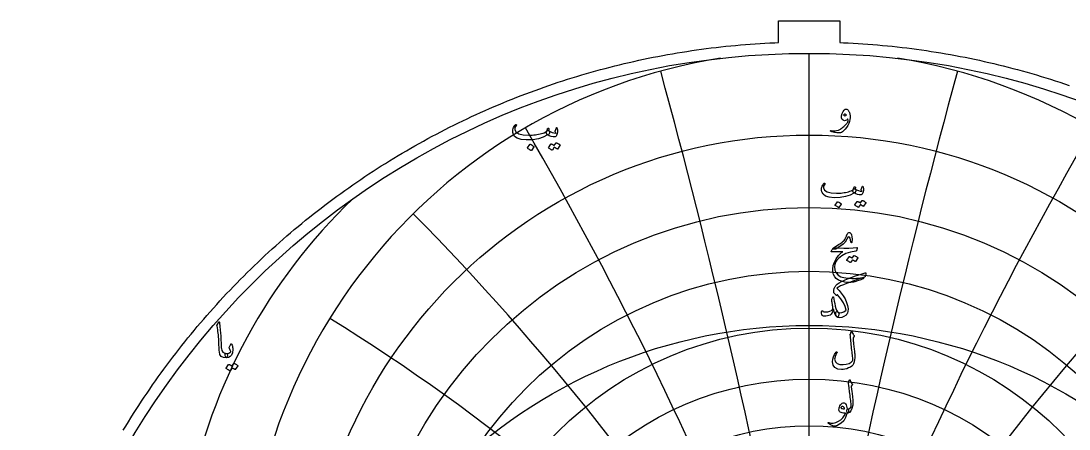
# Model space of a CAD drawing. Header units: millimetres. Extents: x -69 to 69, y -69 to 71.
# Drawn here: x -68 to 22.4, y 35.5 to 70.7 of the extents above; entities that cross this region are included whole.
import ezdxf

# ---------------------------------------------------------------- set-up
doc = ezdxf.new("R2010")
doc.units = ezdxf.units.MM
for name, color, linetype in [('CUT_OUTER', 1, 'Continuous'), ('ENGRAVE', 7, 'Continuous'), ('ENGRAVE_FINE', 8, 'Continuous'), ('TEXT', 5, 'Continuous')]:
    doc.layers.add(name, color=color, linetype=linetype)

msp = doc.modelspace()

# ---------------------------------------------------------------- linework, layer by layer
at = {"layer": 'CUT_OUTER'}
msp.add_lwpolyline([(-59.1254, 35.4384), (-58.9068, 35.8005), (-58.686, 36.1613), (-58.4631, 36.5207), (-58.2379, 36.8787), (-58.0105, 37.2354), (-57.7809, 37.5906), (-57.5492, 37.9444), (-57.3153, 38.2968), (-57.0792, 38.6478), (-56.841, 38.9973), (-56.6006, 39.3453), (-56.3582, 39.6919), (-56.1136, 40.037), (-55.8668, 40.3805), (-55.618, 40.7225), (-55.3671, 41.063), (-55.1141, 41.402), (-54.859, 41.7394), (-54.6019, 42.0752), (-54.3427, 42.4095), (-54.0814, 42.7421), (-53.8182, 43.0731), (-53.5529, 43.4025), (-53.2855, 43.7303), (-53.0162, 44.0564), (-52.7449, 44.3809), (-52.4716, 44.7037), (-52.1963, 45.0248), (-51.919, 45.3443), (-51.6398, 45.662), (-51.3587, 45.978), (-51.0756, 46.2922), (-50.7906, 46.6048), (-50.5037, 46.9155), (-50.2149, 47.2245), (-49.9242, 47.5318), (-49.6316, 47.8372), (-49.3371, 48.1408), (-49.0408, 48.4426), (-48.7426, 48.7426), (-48.4426, 49.0408), (-48.1408, 49.3371), (-47.8372, 49.6316), (-47.5318, 49.9242), (-47.2245, 50.2149), (-46.9155, 50.5037), (-46.6048, 50.7906), (-46.2922, 51.0756), (-45.978, 51.3587), (-45.662, 51.6398), (-45.3443, 51.919), (-45.0248, 52.1963), (-44.7037, 52.4716), (-44.3809, 52.7449), (-44.0564, 53.0162), (-43.7303, 53.2855), (-43.4025, 53.5529), (-43.0731, 53.8182), (-42.7421, 54.0814), (-42.4095, 54.3427), (-42.0752, 54.6019), (-41.7394, 54.859), (-41.402, 55.1141), (-41.063, 55.3671), (-40.7225, 55.618), (-40.3805, 55.8668), (-40.037, 56.1136), (-39.6919, 56.3582), (-39.3453, 56.6006), (-38.9973, 56.841), (-38.6478, 57.0792), (-38.2968, 57.3153), (-37.9444, 57.5492), (-37.5906, 57.7809), (-37.2354, 58.0105), (-36.8787, 58.2379), (-36.5207, 58.4631), (-36.1613, 58.686), (-35.8005, 58.9068), (-35.4384, 59.1254), (-35.0749, 59.3417), (-34.7102, 59.5558), (-34.3441, 59.7677), (-33.9767, 59.9773), (-33.6081, 60.1846), (-33.2381, 60.3897), (-32.867, 60.5925), (-32.4946, 60.793), (-32.1209, 60.9913), (-31.7461, 61.1872), (-31.37, 61.3809), (-30.9928, 61.5722), (-30.6144, 61.7612), (-30.2349, 61.9479), (-29.8542, 62.1322), (-29.4724, 62.3142), (-29.0895, 62.4939), (-28.7055, 62.6712), (-28.3204, 62.8462), (-27.9343, 63.0188), (-27.5471, 63.189), (-27.1589, 63.3568), (-26.7696, 63.5223), (-26.3793, 63.6853), (-25.9881, 63.846), (-25.5958, 64.0042), (-25.2026, 64.1601), (-24.8085, 64.3135), (-24.4134, 64.4645), (-24.0174, 64.6131), (-23.6205, 64.7593), (-23.2227, 64.903), (-22.824, 65.0443), (-22.4245, 65.1831), (-22.0241, 65.3194), (-21.6229, 65.4534), (-21.2208, 65.5848), (-20.818, 65.7138), (-20.4144, 65.8403), (-20.01, 65.9643), (-19.6049, 66.0858), (-19.1991, 66.2049), (-18.7925, 66.3214), (-18.3852, 66.4355), (-17.9772, 66.5471), (-17.5685, 66.6561), (-17.1592, 66.7626), (-16.7492, 66.8667), (-16.3386, 66.9682), (-15.9274, 67.0672), (-15.5156, 67.1636), (-15.1032, 67.2576), (-14.6902, 67.349), (-14.2767, 67.4379), (-13.8626, 67.5242), (-13.4481, 67.608), (-13.033, 67.6892), (-12.6174, 67.7679), (-12.2013, 67.8441), (-11.7848, 67.9177), (-11.3679, 67.9887), (-10.9505, 68.0572), (-10.5327, 68.1231), (-10.1145, 68.1864), (-9.6959, 68.2472), (-9.277, 68.3054), (-8.8577, 68.361), (-8.4381, 68.4141), (-8.0181, 68.4646), (-7.5979, 68.5125), (-7.1774, 68.5578), (-6.7566, 68.6006), (-6.3355, 68.6407), (-5.9142, 68.6783), (-5.4927, 68.7133), (-5.071, 68.7457), (-4.6491, 68.7755), (-4.227, 68.8028), (-3.8047, 68.8274), (-3.3824, 68.8495), (-2.9598, 68.8689), (-2.6425, 68.8816), (-2.6425, 70.7445), (2.6425, 70.7445), (2.6425, 68.8816), (2.9598, 68.8689), (3.3824, 68.8495), (3.8047, 68.8274), (4.227, 68.8028), (4.6491, 68.7755), (5.071, 68.7457), (5.4927, 68.7133), (5.9142, 68.6783), (6.3355, 68.6407), (6.7566, 68.6006), (7.1774, 68.5578), (7.5979, 68.5125), (8.0181, 68.4646), (8.4381, 68.4141), (8.8577, 68.361), (9.277, 68.3054), (9.6959, 68.2472), (10.1145, 68.1864), (10.5327, 68.1231), (10.9505, 68.0572), (11.3679, 67.9887), (11.7848, 67.9177), (12.2013, 67.8441), (12.6174, 67.7679), (13.033, 67.6892), (13.4481, 67.608), (13.8626, 67.5242), (14.2767, 67.4379), (14.6902, 67.349), (15.1032, 67.2576), (15.5156, 67.1636), (15.9274, 67.0672), (16.3386, 66.9682), (16.7492, 66.8667), (17.1592, 66.7626), (17.5685, 66.6561), (17.9772, 66.5471), (18.3852, 66.4355), (18.7925, 66.3214), (19.1991, 66.2049), (19.6049, 66.0858), (20.01, 65.9643), (20.4144, 65.8403), (20.818, 65.7138), (21.2208, 65.5848), (21.6229, 65.4534), (22.0241, 65.3194), (22.4245, 65.1831)], dxfattribs=at)
at = {"layer": 'ENGRAVE'}
msp.add_lwpolyline([(0, -67.95), (0, 67.95)], dxfattribs=at)
for centre, radius in [((0, 0), 67.95), ((0, 17.5382), 43.3652), ((0, 15.9243), 38.7263), ((0, 14.6095), 34.5449), ((0, 0), 44.4794), ((0, 13.5298), 30.7301), ((0, 12.6384), 27.2123), ((0, 11.9004), 23.9365)]:
    msp.add_circle(centre, radius, dxfattribs=at)
for centre, radius, start, end in [((0, 19.5405), 48.5823, 99.027729, 80.972271), ((-5.3607, 20.0064), 49.0653, 133.816489, 273.080723), ((5.3607, 20.0064), 49.0653, 266.919277, 46.183511)]:
    msp.add_arc(centre, radius, start, end, dxfattribs=at)
at = {"layer": 'ENGRAVE_FINE'}
for centre, radius, start, end in [((-627.1658, -101.2468), 636.8408, 6.5388045, 15.2636915), ((-627.1658, -101.2468), 636.8408, 6.5388045, 15.2636915), ((627.1658, -101.2468), 636.8408, 164.7363085, 173.4611955), ((627.1658, -101.2468), 636.8408, 164.7363085, 173.4611955), ((-303.8332, -101.2468), 323.3326, 13.134973, 30.225083), ((-303.8332, -101.2468), 323.3326, 13.134973, 30.225083), ((303.8332, -101.2468), 323.3326, 149.774917, 166.865027), ((303.8332, -101.2468), 323.3326, 149.774917, 166.865027), ((-191.541, -101.2468), 221.1725, 19.847118, 44.624588), ((-191.541, -101.2468), 221.1725, 19.847118, 44.624588), ((191.541, -101.2468), 221.1725, 135.375412, 160.152882), ((191.541, -101.2468), 221.1725, 135.375412, 160.152882), ((-131.7916, -101.2468), 172.0417, 26.736334, 58.274321), ((-131.7916, -101.2468), 172.0417, 26.736334, 58.274321), ((131.7916, -101.2468), 172.0417, 121.725679, 153.263666), ((131.7916, -101.2468), 172.0417, 121.725679, 153.263666)]:
    msp.add_arc(centre, radius, start, end, dxfattribs=at)
at = {"layer": 'TEXT'}
for points in [[(2.8652, 62.7626), (2.9386, 62.9329), (3.0179, 63.0539), (3.1033, 63.1258), (3.1947, 63.1484), (3.252, 63.1383), (3.3073, 63.1082), (3.3605, 63.0579), (3.4117, 62.9876), (3.4364, 62.9469), (3.458, 62.9052), (3.4765, 62.8625), (3.4921, 62.8188), (3.5054, 62.7739), (3.5172, 62.7274), (3.5275, 62.6794), (3.5363, 62.63), (3.5446, 62.5197), (3.5373, 62.3899), (3.5145, 62.2404), (3.476, 62.0714), (3.4193, 61.8963), (3.3414, 61.7288), (3.2425, 61.5688), (3.1224, 61.4164), (2.9966, 61.2835), (2.8843, 61.1863), (2.7856, 61.1248), (2.7005, 61.0989), (2.6136, 61.0944), (2.5136, 61.0969), (2.4006, 61.1064), (2.2745, 61.123), (2.2106, 61.1334), (2.1514, 61.1446), (2.0971, 61.1565), (2.0475, 61.1692), (2.0024, 61.1822), (1.9616, 61.1948), (1.925, 61.2073), (1.8927, 61.2195), (1.8736, 61.23), (1.8606, 61.2416), (1.8536, 61.2541), (1.8526, 61.2677), (1.8588, 61.2812), (1.8696, 61.2898), (1.885, 61.2933), (1.9048, 61.2918), (2.0598, 61.2767), (2.2112, 61.2757), (2.3591, 61.2888), (2.5036, 61.3159), (2.5481, 61.3297), (2.5975, 61.3511), (2.6516, 61.3799), (2.7105, 61.4164), (2.7742, 61.4603), (2.8426, 61.5118), (2.9158, 61.5708), (2.9938, 61.6374), (3.0702, 61.7062), (3.1385, 61.772), (3.1988, 61.8348), (3.251, 61.8946), (3.295, 61.9516), (3.3304, 62.0061), (3.3572, 62.0581), (3.3756, 62.1076), (3.365, 62.1824), (3.3535, 62.2382), (3.3409, 62.2748), (3.3274, 62.2924), (3.2457, 62.1962), (3.1536, 62.1447), (3.0508, 62.1379), (2.9376, 62.1759), (2.8441, 62.2577), (2.8009, 62.3828), (2.808, 62.5511), (2.8652, 62.7626)], [(3.2309, 62.6139), (3.1716, 62.6857), (3.1104, 62.7123), (3.0471, 62.6938), (2.9818, 62.63), (3.035, 62.5868), (3.0943, 62.5697), (3.1596, 62.5787), (3.2309, 62.6139)], [(-22.4516, 61.293), (-22.4475, 61.2908), (-22.4436, 61.2887), (-22.44, 61.2866), (-22.4366, 61.2844), (-22.4333, 61.282), (-22.4296, 61.279), (-22.4258, 61.2756), (-22.4216, 61.2715), (-22.387, 61.2308), (-22.3734, 61.173), (-22.3806, 61.0979), (-22.4087, 61.0058), (-22.4347, 60.9498), (-22.4613, 60.9147), (-22.4883, 60.9005), (-22.5159, 60.9072), (-22.5298, 60.9139), (-22.5416, 60.9168), (-22.5513, 60.916), (-22.5588, 60.9115), (-22.9103, 60.7191), (-23.3303, 60.5836), (-23.819, 60.5048), (-24.3762, 60.4828), (-24.8268, 60.5214), (-25.1671, 60.6243), (-25.3969, 60.7915), (-25.5164, 61.0229), (-25.5349, 61.1322), (-25.5389, 61.2415), (-25.5285, 61.3508), (-25.5036, 61.4602), (-25.4695, 61.5569), (-25.4275, 61.6455), (-25.3774, 61.7262), (-25.3192, 61.7988), (-25.3083, 61.8079), (-25.2967, 61.8138), (-25.2847, 61.8165), (-25.2721, 61.8159), (-25.2603, 61.8108), (-25.2507, 61.8041), (-25.2432, 61.7958), (-25.2378, 61.7859), (-25.2354, 61.7763), (-25.2367, 61.7645), (-25.2418, 61.7506), (-25.2507, 61.7345), (-25.3128, 61.6434), (-25.3535, 61.5545), (-25.3728, 61.4677), (-25.3707, 61.383), (-25.2689, 61.1708), (-25.0321, 61.0186), (-24.6602, 60.9265), (-24.1533, 60.8943), (-24.0142, 60.8965), (-23.8753, 60.9029), (-23.7366, 60.9136), (-23.5982, 60.9286), (-23.4609, 60.9479), (-23.3255, 60.9715), (-23.192, 60.9994), (-23.0603, 61.0315), (-22.9325, 61.0679), (-22.8277, 61.1044), (-22.746, 61.1408), (-22.6874, 61.1772), (-22.6647, 61.1965), (-22.644, 61.2201), (-22.6251, 61.248), (-22.6081, 61.2801), (-22.5921, 61.316), (-22.5765, 61.3551), (-22.5611, 61.3975), (-22.5459, 61.443), (-22.54, 61.4569), (-22.5309, 61.4687), (-22.5186, 61.4784), (-22.503, 61.4859), (-22.4864, 61.4899), (-22.4709, 61.4891), (-22.4564, 61.4835), (-22.443, 61.473), (-22.4323, 61.4585), (-22.4259, 61.4409), (-22.4238, 61.42), (-22.4259, 61.3959)], [(-22.5802, 60.9501), (-22.6268, 60.9943), (-22.6509, 61.0497), (-22.6525, 61.1164), (-22.6316, 61.1944), (-22.5864, 61.2643), (-22.5448, 61.3069), (-22.5071, 61.3222), (-22.473, 61.3101), (-22.3123, 61.2038), (-22.1516, 61.129), (-21.9908, 61.0859), (-21.8301, 61.0744), (-21.8245, 61.0754), (-21.8204, 61.0787), (-21.818, 61.084), (-21.8172, 61.0915), (-21.8212, 61.1057), (-21.8333, 61.1269), (-21.8534, 61.155), (-21.8815, 61.1901), (-21.8869, 61.2008), (-21.8901, 61.2115), (-21.8912, 61.2223), (-21.8901, 61.233), (-21.7872, 61.5287), (-21.7824, 61.54), (-21.7765, 61.548), (-21.7695, 61.5528), (-21.7615, 61.5545), (-21.7535, 61.5531), (-21.7465, 61.5491), (-21.7406, 61.5424), (-21.7358, 61.533), (-21.7036, 61.4368), (-21.6843, 61.3412), (-21.6779, 61.2461), (-21.6843, 61.1515), (-21.7052, 61.0339), (-21.7336, 60.9383), (-21.7695, 60.8646), (-21.8129, 60.8129), (-21.8459, 60.7845), (-21.8762, 60.7636), (-21.9038, 60.7502), (-21.9287, 60.7443), (-22.0723, 60.7411), (-22.2287, 60.7743), (-22.398, 60.844), (-22.5802, 60.9501)], [(-24.0762, 60.1013), (-24.0708, 60.1067), (-24.0633, 60.1099), (-24.0537, 60.111), (-24.0419, 60.1099), (-23.9586, 60.0762), (-23.8801, 60.0349), (-23.8064, 59.9861), (-23.7375, 59.9299), (-23.7309, 59.9213), (-23.7279, 59.9127), (-23.7287, 59.9042), (-23.7333, 59.8956), (-23.9347, 59.5698), (-23.9422, 59.5621), (-23.9519, 59.5602), (-23.9637, 59.5642), (-23.9776, 59.5741), (-23.9896, 59.5827), (-24.0087, 59.5955), (-24.0347, 59.6127), (-24.0676, 59.6341), (-24.1081, 59.6598), (-24.1565, 59.6898), (-24.2131, 59.7241), (-24.2776, 59.7627), (-24.2862, 59.7691), (-24.2905, 59.7756), (-24.2905, 59.782), (-24.2862, 59.7884)], [(-21.8172, 60.2214), (-21.8119, 60.2267), (-21.8044, 60.2299), (-21.7947, 60.231), (-21.7829, 60.2299), (-21.7407, 60.2141), (-21.6999, 60.1967), (-21.6604, 60.1777), (-21.6222, 60.1571), (-21.5851, 60.1346), (-21.5488, 60.1099), (-21.5133, 60.0831), (-21.4786, 60.0542), (-21.4719, 60.0454), (-21.4689, 60.036), (-21.4697, 60.0261), (-21.4743, 60.0156), (-21.6801, 59.6898), (-21.6857, 59.6856), (-21.694, 59.6856), (-21.705, 59.6898), (-21.7186, 59.6984), (-21.728, 59.7063), (-21.7433, 59.7172), (-21.7644, 59.731), (-21.7915, 59.7477), (-21.8247, 59.7677), (-21.8644, 59.7911), (-21.9104, 59.818), (-21.963, 59.8484), (-22.1258, 59.5955), (-22.1333, 59.5878), (-22.143, 59.5859), (-22.1548, 59.5899), (-22.1687, 59.5998), (-22.1808, 59.6084), (-22.1998, 59.6213), (-22.2258, 59.6384), (-22.2587, 59.6598), (-22.2992, 59.6856), (-22.3477, 59.7156), (-22.4042, 59.7499), (-22.4688, 59.7884), (-22.4755, 59.7949), (-22.4784, 59.8013), (-22.4776, 59.8077), (-22.473, 59.8142), (-22.263, 60.1271), (-22.2577, 60.1324), (-22.2501, 60.1356), (-22.2405, 60.1367), (-22.2287, 60.1356), (-22.1928, 60.124), (-22.158, 60.1105), (-22.1242, 60.0951), (-22.0916, 60.0778), (-22.0599, 60.0589), (-22.0294, 60.0387), (-21.9999, 60.0171), (-21.9715, 59.9942)], [(3.9723, 56.2607), (3.9762, 56.2587), (3.9799, 56.2567), (3.9833, 56.2546), (3.9864, 56.2526), (3.9895, 56.2504), (3.9929, 56.2476), (3.9966, 56.2444), (4.0005, 56.2406), (4.0329, 56.2024), (4.0457, 56.1482), (4.0389, 56.0778), (4.0125, 55.9914), (3.9882, 55.9389), (3.9633, 55.906), (3.9379, 55.8927), (3.9121, 55.899), (3.899, 55.9053), (3.8879, 55.908), (3.8789, 55.9073), (3.8719, 55.903), (3.5424, 55.7227), (3.1485, 55.5956), (2.6904, 55.5218), (2.168, 55.5012), (1.7456, 55.5373), (1.4266, 55.6338), (1.2111, 55.7905), (1.0991, 56.0075), (1.0817, 56.11), (1.078, 56.2125), (1.0878, 56.3149), (1.1111, 56.4174), (1.143, 56.5081), (1.1825, 56.5912), (1.2294, 56.6668), (1.2839, 56.7349), (1.2942, 56.7434), (1.305, 56.7489), (1.3163, 56.7514), (1.3281, 56.7509), (1.3392, 56.7462), (1.3482, 56.7399), (1.3553, 56.7321), (1.3603, 56.7228), (1.3625, 56.7138), (1.3613, 56.7027), (1.3565, 56.6897), (1.3482, 56.6746), (1.29, 56.5892), (1.2518, 56.5058), (1.2337, 56.4244), (1.2357, 56.3451), (1.3311, 56.1461), (1.5532, 56.0035), (1.9018, 55.9171), (2.377, 55.887), (2.5074, 55.889), (2.6377, 55.895), (2.7676, 55.905), (2.8974, 55.9191), (3.0261, 55.9372), (3.1531, 55.9593), (3.2783, 55.9854), (3.4017, 56.0155), (3.5215, 56.0497), (3.6197, 56.0839), (3.6963, 56.118), (3.7513, 56.1522), (3.7725, 56.1703), (3.792, 56.1924), (3.8097, 56.2185), (3.8257, 56.2486), (3.8406, 56.2823), (3.8553, 56.3189), (3.8697, 56.3586), (3.8839, 56.4013), (3.8895, 56.4144), (3.898, 56.4254), (3.9095, 56.4345), (3.9241, 56.4415), (3.9397, 56.4453), (3.9543, 56.4445), (3.9678, 56.4393), (3.9804, 56.4295), (3.9904, 56.4159), (3.9964, 56.3993), (3.9985, 56.3797), (3.9964, 56.3571)], [(3.8518, 55.9392), (3.8081, 55.9806), (3.7855, 56.0326), (3.784, 56.0952), (3.8036, 56.1683), (3.846, 56.2338), (3.8849, 56.2737), (3.9203, 56.2881), (3.9522, 56.2768), (4.1029, 56.177), (4.2536, 56.107), (4.4043, 56.0665), (4.555, 56.0557), (4.5603, 56.0567), (4.5641, 56.0597), (4.5663, 56.0648), (4.5671, 56.0718), (4.5633, 56.0851), (4.552, 56.105), (4.5332, 56.1313), (4.5068, 56.1642), (4.5018, 56.1743), (4.4988, 56.1843), (4.4978, 56.1944), (4.4988, 56.2044), (4.5952, 56.4817), (4.5997, 56.4922), (4.6053, 56.4998), (4.6118, 56.5043), (4.6193, 56.5058), (4.6269, 56.5046), (4.6334, 56.5008), (4.6389, 56.4945), (4.6434, 56.4857), (4.6736, 56.3955), (4.6917, 56.3059), (4.6977, 56.2167), (4.6917, 56.1281), (4.6721, 56.0178), (4.6454, 55.9281), (4.6118, 55.8591), (4.5711, 55.8106), (4.5402, 55.784), (4.5118, 55.7644), (4.486, 55.7518), (4.4626, 55.7463), (4.328, 55.7433), (4.1813, 55.7744), (4.0226, 55.8397), (3.8518, 55.9392)], [(2.4493, 55.1435), (2.4543, 55.1485), (2.4614, 55.1516), (2.4704, 55.1526), (2.4815, 55.1516), (2.5596, 55.1199), (2.6332, 55.0812), (2.7022, 55.0355), (2.7668, 54.9828), (2.773, 54.9747), (2.7758, 54.9667), (2.7751, 54.9587), (2.7708, 54.9506), (2.5819, 54.6452), (2.5749, 54.6379), (2.5658, 54.6362), (2.5548, 54.6399), (2.5417, 54.6492), (2.5304, 54.6573), (2.5126, 54.6693), (2.4882, 54.6854), (2.4573, 54.7055), (2.4194, 54.7296), (2.374, 54.7577), (2.321, 54.7899), (2.2604, 54.8261), (2.2524, 54.8321), (2.2484, 54.8381), (2.2484, 54.8441), (2.2524, 54.8502)], [(4.5671, 55.256), (4.5721, 55.2611), (4.5791, 55.2641), (4.5882, 55.2651), (4.5992, 55.2641), (4.6388, 55.2493), (4.6771, 55.2329), (4.7141, 55.2151), (4.7499, 55.1958), (4.7847, 55.1747), (4.8187, 55.1516), (4.852, 55.1264), (4.8845, 55.0993), (4.8908, 55.091), (4.8936, 55.0822), (4.8928, 55.0729), (4.8886, 55.0631), (4.6957, 54.7577), (4.6904, 54.7537), (4.6826, 54.7537), (4.6723, 54.7577), (4.6595, 54.7658), (4.6507, 54.7732), (4.6364, 54.7834), (4.6166, 54.7963), (4.5912, 54.812), (4.56, 54.8307), (4.5229, 54.8527), (4.4797, 54.8779), (4.4304, 54.9064), (4.2777, 54.6693), (4.2707, 54.662), (4.2617, 54.6603), (4.2506, 54.6641), (4.2376, 54.6734), (4.2263, 54.6814), (4.2084, 54.6934), (4.1841, 54.7095), (4.1532, 54.7296), (4.1152, 54.7537), (4.0698, 54.7819), (4.0168, 54.814), (3.9563, 54.8502), (3.95, 54.8562), (3.9472, 54.8622), (3.948, 54.8682), (3.9522, 54.8743), (4.1492, 55.1676), (4.1542, 55.1727), (4.1612, 55.1757), (4.1702, 55.1767), (4.1813, 55.1757), (4.215, 55.1647), (4.2476, 55.1521), (4.2793, 55.1376), (4.3099, 55.1214), (4.3395, 55.1037), (4.3682, 55.0847), (4.3958, 55.0645), (4.4224, 55.0431)], [(2.0434, 51.102), (2.0673, 51.13), (2.0947, 51.1578), (2.1256, 51.1853), (2.16, 51.2125), (2.1979, 51.2398), (2.2393, 51.2673), (2.2843, 51.295), (2.3328, 51.323), (2.5478, 51.4501), (2.7226, 51.5621), (2.8572, 51.6591), (2.9516, 51.741), (3.0247, 51.8216), (3.0872, 51.9067), (3.1392, 51.9964), (3.1807, 52.0906), (3.1986, 52.1377), (3.2163, 52.1825), (3.2338, 52.2251), (3.251, 52.2654), (3.2677, 52.3029), (3.2837, 52.3372), (3.2989, 52.3682), (3.3133, 52.396), (3.3452, 52.4435), (3.3806, 52.4774), (3.4195, 52.4977), (3.462, 52.5045), (3.5034, 52.4977), (3.5434, 52.4774), (3.5818, 52.4435), (3.6187, 52.396), (3.6647, 52.2875), (3.6941, 52.1308), (3.7069, 51.9258), (3.7031, 51.6727), (3.7006, 51.6498), (3.693, 51.6335), (3.6805, 51.6237), (3.6629, 51.6204), (3.6448, 51.6239), (3.6308, 51.6345), (3.6207, 51.6521), (3.6147, 51.6767), (3.5838, 51.8701), (3.5393, 52.0082), (3.4813, 52.0911), (3.4097, 52.1187), (3.3914, 52.1154), (3.3726, 52.1057), (3.3532, 52.0893), (3.3334, 52.0665), (3.3246, 52.0528), (3.3143, 52.0358), (3.3025, 52.0156), (3.2892, 51.9921), (3.2744, 51.9654), (3.258, 51.9354), (3.2402, 51.9021), (3.2209, 51.8655), (3.1058, 51.6772), (2.9496, 51.5019), (2.7522, 51.3396), (2.5136, 51.1904), (2.5111, 51.1889), (2.5036, 51.1844), (2.491, 51.1769), (2.4734, 51.1663), (2.4508, 51.1528), (2.4232, 51.1362), (2.3905, 51.1166), (2.3529, 51.094), (2.2732, 51.0583), (2.1951, 51.0478), (2.1185, 51.0623), (2.0434, 51.102)], [(2.4774, 51.1703), (2.9931, 51.1523), (3.4389, 51.1502), (3.8149, 51.1643), (4.121, 51.1944), (4.1304, 51.1956), (4.1386, 51.195), (4.1455, 51.1926), (4.1512, 51.1884), (4.1553, 51.1828), (4.1577, 51.1759), (4.1583, 51.1677), (4.1572, 51.1583), (4.1493, 51.1216), (4.1416, 51.088), (4.1342, 51.0573), (4.127, 51.0297), (4.1201, 51.0051), (4.1135, 50.9835), (4.1071, 50.9649), (4.1009, 50.9493), (4.0879, 50.9245), (4.0728, 50.9061), (4.0557, 50.8943), (4.0366, 50.889), (3.5725, 50.8049), (3.1686, 50.673), (2.825, 50.4935), (2.5417, 50.2662), (2.3986, 50.1027), (2.2946, 49.9296), (2.2298, 49.747), (2.2042, 49.5549), (2.2288, 49.2532), (2.3267, 49.0074), (2.498, 48.8172), (2.7427, 48.6829), (2.8695, 48.6422), (3.0089, 48.6085), (3.1608, 48.5819), (3.3253, 48.5623), (3.5022, 48.5495), (3.691, 48.5432), (3.892, 48.5435), (4.1049, 48.5502), (4.1807, 48.5545), (4.2551, 48.5593), (4.3284, 48.5646), (4.4003, 48.5703), (4.4705, 48.5766), (4.5384, 48.5834), (4.6041, 48.5907), (4.6675, 48.5985), (4.6869, 48.5995), (4.7007, 48.5944), (4.709, 48.5834), (4.7117, 48.5663), (4.7102, 48.5465), (4.7057, 48.5312), (4.6982, 48.5204), (4.6876, 48.5141), (4.5741, 48.4661), (4.4666, 48.4227), (4.3651, 48.3837), (4.2697, 48.3493), (4.1805, 48.3192), (4.0979, 48.2931), (4.0218, 48.271), (3.9522, 48.2529), (3.8868, 48.2396), (3.8231, 48.2278), (3.7612, 48.2175), (3.7011, 48.2087), (3.6424, 48.2019), (3.585, 48.1976), (3.5289, 48.1959), (3.474, 48.1966), (3.0993, 48.2257), (2.7869, 48.289), (2.5367, 48.3865), (2.3488, 48.5181), (2.211, 48.6826), (2.1148, 48.8747), (2.0603, 49.0945), (2.0475, 49.3419), (2.0869, 49.6488), (2.1811, 49.9467), (2.33, 50.2355), (2.5337, 50.5153), (2.6133, 50.6), (2.7035, 50.6811), (2.8042, 50.7587), (2.9155, 50.8328), (1.943, 50.8408), (1.9196, 50.8509), (1.9098, 50.8689), (1.9136, 50.8951), (1.9309, 50.9292), (1.9636, 50.979), (1.9932, 51.0237), (2.0198, 51.0633), (2.0434, 51.098), (2.064, 51.1274), (2.0816, 51.1512), (2.0962, 51.1696), (2.1077, 51.1824), (2.1338, 51.1847), (2.2042, 51.1834), (2.3187, 51.1786), (2.4774, 51.1703)], [(3.8719, 50.4992), (3.8769, 50.5043), (3.8839, 50.5073), (3.893, 50.5083), (3.904, 50.5073), (3.9436, 50.4925), (3.9819, 50.4761), (4.0189, 50.4583), (4.0547, 50.439), (4.0895, 50.4179), (4.1235, 50.3948), (4.1568, 50.3696), (4.1893, 50.3425), (4.1956, 50.3342), (4.1984, 50.3254), (4.1976, 50.3161), (4.1934, 50.3063), (4.0005, 50.0009), (3.9952, 49.9969), (3.9874, 49.9969), (3.9771, 50.0009), (3.9643, 50.009), (3.9555, 50.0164), (3.9412, 50.0266), (3.9213, 50.0395), (3.896, 50.0552), (3.8648, 50.0739), (3.8277, 50.0959), (3.7845, 50.1211), (3.7352, 50.1496), (3.5825, 49.9125), (3.5755, 49.9052), (3.5665, 49.9035), (3.5554, 49.9073), (3.5424, 49.9165), (3.531, 49.9246), (3.5132, 49.9366), (3.4889, 49.9527), (3.458, 49.9728), (3.42, 49.9969), (3.3746, 50.0251), (3.3216, 50.0572), (3.2611, 50.0934), (3.2548, 50.0994), (3.252, 50.1054), (3.2528, 50.1114), (3.257, 50.1175), (3.4539, 50.4108), (3.459, 50.4159), (3.466, 50.4189), (3.475, 50.4199), (3.4861, 50.4189), (3.5197, 50.4079), (3.5524, 50.3953), (3.584, 50.3808), (3.6147, 50.3646), (3.6443, 50.3469), (3.673, 50.3279), (3.7006, 50.3077), (3.7272, 50.2863)], [(4.8323, 49.0206), (4.873, 49.0279), (4.8986, 49.0176), (4.9092, 48.9897), (4.9046, 48.9442), (4.8604, 48.7674), (4.8469, 48.7222), (4.8303, 48.687), (4.8107, 48.6619), (4.7881, 48.6469), (4.3355, 48.4985), (3.9261, 48.359), (3.5599, 48.2283), (3.2369, 48.1064), (2.9577, 47.9927), (2.7226, 47.8868), (2.5317, 47.7888), (2.385, 47.6985), (2.591, 47.4975), (2.7788, 47.2765), (2.9486, 47.0354), (3.1003, 46.7742), (3.2389, 46.4698), (3.3253, 46.1875), (3.3595, 45.9273), (3.3414, 45.6892), (3.3143, 45.5822), (3.2811, 45.4943), (3.242, 45.4255), (3.1968, 45.3758), (3.0089, 45.2472), (2.827, 45.1708), (2.6512, 45.1467), (2.4815, 45.1748), (2.4086, 45.2125), (2.3549, 45.2733), (2.3202, 45.3572), (2.3046, 45.4642), (2.3054, 45.5496), (2.3197, 45.6128), (2.3476, 45.654), (2.389, 45.6731), (2.4099, 45.6721), (2.4362, 45.6651), (2.4681, 45.652), (2.5056, 45.6329), (2.6598, 45.5802), (2.8291, 45.5907), (3.0134, 45.6646), (3.2128, 45.8017), (3.1249, 46.1054), (2.9697, 46.4256), (2.7472, 46.7624), (2.4573, 47.1158), (2.4491, 47.1216), (2.4403, 47.1228), (2.431, 47.1196), (2.4212, 47.1118), (2.377, 47.0756), (2.3667, 47.0683), (2.3559, 47.0666), (2.3446, 47.0703), (2.3328, 47.0796), (2.1399, 47.2966), (2.1354, 47.3132), (2.1338, 47.3509), (2.1354, 47.4096), (2.1399, 47.4895), (2.1474, 47.5744), (2.158, 47.6442), (2.1715, 47.699), (2.1881, 47.7387), (2.2166, 47.7891), (2.2459, 47.8361), (2.2759, 47.8796), (2.3066, 47.9195), (2.3382, 47.9562), (2.3704, 47.9898), (2.4035, 48.0205), (2.4372, 48.0481), (2.6013, 48.1547), (2.8039, 48.2656), (3.0453, 48.3807), (3.3253, 48.5002), (3.6441, 48.6239), (4.0015, 48.7518), (4.3975, 48.8841), (4.8323, 49.0206)], [(2.393, 45.223), (2.3149, 45.3044), (2.2454, 45.432), (2.1843, 45.6058), (2.1318, 45.8258), (2.1246, 45.8499), (2.1148, 45.854), (2.1025, 45.8379), (2.0876, 45.8017), (2.0752, 45.7677), (2.062, 45.7339), (2.0481, 45.7004), (2.0334, 45.6671), (2.0182, 45.6341), (2.0027, 45.6013), (1.987, 45.5688), (1.9711, 45.5365), (1.9043, 45.4481), (1.8164, 45.3798), (1.7074, 45.3316), (1.5773, 45.3034), (1.4507, 45.2904), (1.3442, 45.2873), (1.2578, 45.2944), (1.1915, 45.3115), (1.1322, 45.3532), (1.0951, 45.43), (1.08, 45.542), (1.087, 45.6892), (1.0925, 45.7141), (1.1011, 45.7324), (1.1126, 45.7442), (1.1272, 45.7495), (1.1438, 45.7497), (1.1573, 45.7465), (1.1679, 45.7397), (1.1754, 45.7294), (1.1983, 45.6975), (1.2307, 45.6741), (1.2726, 45.6593), (1.3241, 45.653), (1.3534, 45.6515), (1.3849, 45.651), (1.4187, 45.6515), (1.4547, 45.653), (1.4928, 45.6555), (1.5326, 45.6591), (1.5741, 45.6636), (1.6175, 45.6691), (1.7973, 45.7078), (1.9309, 45.7676), (2.0183, 45.8484), (2.0595, 45.9504), (2.0574, 45.9723), (2.055, 45.9976), (2.0523, 46.0265), (2.0495, 46.0589), (2.0458, 46.0951), (2.0409, 46.1353), (2.0348, 46.1795), (2.0274, 46.2277), (2.0196, 46.2768), (2.0123, 46.3236), (2.0055, 46.3682), (1.9992, 46.4105), (1.9929, 46.4506), (1.9862, 46.4884), (1.9789, 46.5239), (1.9711, 46.5572), (1.9598, 46.6213), (1.954, 46.6727), (1.9538, 46.7117), (1.959, 46.738), (2.0434, 46.9229), (2.0502, 46.9317), (2.0585, 46.938), (2.0683, 46.9417), (2.0796, 46.943), (2.0906, 46.941), (2.0997, 46.935), (2.1067, 46.9249), (2.1117, 46.9108), (2.1374, 46.7536), (2.17, 46.5713), (2.2097, 46.3638), (2.2564, 46.1312), (2.3036, 45.9479), (2.3609, 45.8037), (2.4282, 45.6987), (2.5056, 45.6329), (2.5337, 45.6098), (2.5538, 45.5767), (2.5658, 45.5335), (2.5699, 45.4802), (2.5656, 45.4094), (2.5528, 45.3456), (2.5314, 45.2889), (2.5015, 45.2391), (2.4797, 45.2155), (2.4543, 45.205), (2.4254, 45.2075), (2.393, 45.223)], [(-50.8943, 44.7713), (-50.886, 44.7841), (-50.8783, 44.7927), (-50.871, 44.797), (-50.8643, 44.797), (-50.8542, 44.7914), (-50.845, 44.7745), (-50.837, 44.7464), (-50.83, 44.707), (-50.7947, 44.3868), (-50.7658, 44.0908), (-50.7432, 43.8189), (-50.7272, 43.5711), (-50.7169, 43.3591), (-50.7073, 43.1692), (-50.6986, 43.0012), (-50.6907, 42.8552), (-50.6839, 42.7312), (-50.6784, 42.6291), (-50.6743, 42.549), (-50.6714, 42.4909), (-50.6334, 42.3167), (-50.5493, 42.1887), (-50.4191, 42.1067), (-50.2428, 42.0708), (-50.1938, 42.0579), (-50.1624, 42.0279), (-50.1488, 41.9808), (-50.1528, 41.9165), (-50.1729, 41.8152), (-50.1946, 41.7429), (-50.2179, 41.6995), (-50.2428, 41.685), (-50.4909, 41.7177), (-50.6736, 41.8158), (-50.7909, 41.9792), (-50.8429, 42.208), (-50.8511, 42.3174), (-50.8584, 42.4271), (-50.865, 42.5371), (-50.8708, 42.6473), (-50.876, 42.7578), (-50.8809, 42.8686), (-50.8856, 42.9797), (-50.8901, 43.091), (-50.8981, 43.3033), (-50.9093, 43.4944), (-50.9238, 43.6644), (-50.9415, 43.8132), (-50.9624, 43.9562), (-50.9865, 44.1085), (-51.0138, 44.2702), (-51.0444, 44.4412), (-51.0484, 44.472), (-51.0476, 44.5001), (-51.042, 44.5256), (-51.0315, 44.5484)], [(3.6388, 43.9201), (3.6458, 43.9324), (3.6549, 43.9412), (3.6659, 43.9465), (3.679, 43.9483), (3.692, 43.946), (3.7031, 43.9392), (3.7121, 43.9279), (3.7192, 43.9121), (3.7566, 43.8199), (3.7965, 43.7403), (3.839, 43.6733), (3.8839, 43.6187), (3.8972, 43.5992), (3.901, 43.5766), (3.8952, 43.5509), (3.8799, 43.5223), (3.8701, 43.5085), (3.8608, 43.4952), (3.852, 43.4824), (3.8437, 43.4701), (3.836, 43.4585), (3.8287, 43.448), (3.8219, 43.4384), (3.8156, 43.4299), (3.8051, 43.4143), (3.7975, 43.3957), (3.793, 43.3741), (3.7915, 43.3495), (3.7963, 43.2801), (3.8026, 43.2043), (3.8103, 43.1223), (3.8196, 43.034), (3.8302, 42.9395), (3.8417, 42.8386), (3.8543, 42.7315), (3.8679, 42.6181), (3.883, 42.505), (3.8965, 42.3986), (3.9082, 42.299), (3.9181, 42.2062), (3.9265, 42.12), (3.9337, 42.04), (3.9396, 41.9662), (3.9442, 41.8988), (3.9495, 41.6991), (3.9332, 41.51), (3.8952, 41.3314), (3.8357, 41.1634), (3.7777, 41.0647), (3.688, 40.9735), (3.5667, 40.8899), (3.4138, 40.8138), (3.248, 40.7508), (3.0923, 40.7063), (2.9466, 40.6804), (2.811, 40.6732), (2.4714, 40.7199), (2.2283, 40.848), (2.0816, 41.0574), (2.0314, 41.3483), (2.049, 41.565), (2.1057, 41.7772), (2.2017, 41.985), (2.3368, 42.1881), (2.3471, 42.1999), (2.3579, 42.2072), (2.3692, 42.21), (2.381, 42.2082), (2.3935, 42.2035), (2.4031, 42.1972), (2.4096, 42.1894), (2.4131, 42.1801), (2.4156, 42.1663), (2.4151, 42.153), (2.4116, 42.1402), (2.4051, 42.1279), (2.3129, 41.9483), (2.2494, 41.7953), (2.2145, 41.669), (2.2082, 41.5693), (2.2753, 41.3545), (2.4202, 41.2046), (2.6429, 41.1195), (2.9436, 41.0991), (3.2146, 41.1285), (3.4449, 41.1966), (3.6345, 41.3033), (3.7835, 41.4487), (3.7803, 41.5189), (3.7749, 41.6009), (3.7673, 41.6947), (3.7573, 41.8004), (3.7449, 41.918), (3.7297, 42.048), (3.7118, 42.1903), (3.691, 42.3449), (3.6714, 42.5044), (3.6529, 42.6613), (3.6353, 42.8158), (3.6187, 42.9677), (3.6034, 43.1172), (3.5896, 43.2641), (3.5773, 43.4085), (3.5665, 43.5504), (3.5504, 43.6871), (3.5511, 43.7026), (3.5534, 43.7172), (3.5572, 43.7308), (3.5624, 43.7433)], [(-49.9856, 42.5895), (-49.8656, 42.8552), (-49.8479, 42.8844), (-49.8292, 42.8949), (-49.8093, 42.8866), (-49.7884, 42.8595), (-49.7499, 42.7785), (-49.7199, 42.6939), (-49.6984, 42.6059), (-49.6856, 42.5144), (-49.6815, 42.4189), (-49.6866, 42.3189), (-49.7008, 42.2143), (-49.7241, 42.1051), (-49.7951, 41.9213), (-49.9052, 41.79), (-50.0545, 41.7113), (-50.2428, 41.685), (-50.2645, 41.6987), (-50.2867, 41.7397), (-50.3095, 41.808), (-50.3328, 41.9036), (-50.3395, 41.9548), (-50.3382, 41.9969), (-50.3288, 42.0298), (-50.3114, 42.0537), (-50.2975, 42.0628), (-50.2814, 42.0687), (-50.2632, 42.0713), (-50.2428, 42.0708), (-50.1241, 42.0746), (-50.021, 42.0987), (-49.9334, 42.1431), (-49.8613, 42.208), (-49.8581, 42.2131), (-49.857, 42.2198), (-49.8581, 42.2281), (-49.8613, 42.238), (-49.8782, 42.2985), (-49.9031, 42.3601), (-49.9361, 42.4228), (-49.977, 42.4866), (-49.9904, 42.5107), (-49.9963, 42.5359), (-49.9947, 42.5621), (-49.9856, 42.5895)], [(-49.6041, 41.2007), (-49.5988, 41.206), (-49.5913, 41.2092), (-49.5816, 41.2103), (-49.5698, 41.2092), (-49.5276, 41.1934), (-49.4868, 41.176), (-49.4473, 41.157), (-49.4091, 41.1364), (-49.372, 41.1139), (-49.3357, 41.0892), (-49.3002, 41.0624), (-49.2655, 41.0335), (-49.2588, 41.0246), (-49.2558, 41.0153), (-49.2567, 41.0053), (-49.2612, 40.9949), (-49.467, 40.6691), (-49.4726, 40.6648), (-49.4809, 40.6648), (-49.4919, 40.6691), (-49.5055, 40.6777), (-49.5149, 40.6856), (-49.5302, 40.6965), (-49.5513, 40.7103), (-49.5784, 40.727), (-49.6116, 40.747), (-49.6513, 40.7704), (-49.6974, 40.7973), (-49.7499, 40.8277), (-49.9127, 40.5748), (-49.9202, 40.5671), (-49.9299, 40.5652), (-49.9417, 40.5692), (-49.9556, 40.5791), (-49.9677, 40.5877), (-49.9867, 40.6005), (-50.0127, 40.6177), (-50.0456, 40.6391), (-50.0861, 40.6648), (-50.1346, 40.6949), (-50.1911, 40.7291), (-50.2557, 40.7677), (-50.2624, 40.7741), (-50.2653, 40.7806), (-50.2645, 40.787), (-50.2599, 40.7934), (-50.0499, 41.1063), (-50.0446, 41.1117), (-50.0371, 41.1149), (-50.0274, 41.116), (-50.0156, 41.1149), (-49.9797, 41.1033), (-49.9449, 41.0897), (-49.9111, 41.0743), (-49.8785, 41.0571), (-49.8468, 41.0382), (-49.8163, 41.0179), (-49.7868, 40.9964), (-49.7584, 40.9735)], [(3.3957, 39.5688), (3.4228, 39.6344), (3.4439, 39.6864), (3.459, 39.7248), (3.468, 39.7497), (3.475, 39.7655), (3.4841, 39.7768), (3.4951, 39.7836), (3.5082, 39.7858), (3.523, 39.7833), (3.5353, 39.7758), (3.5451, 39.7632), (3.5524, 39.7456), (3.5858, 39.6595), (3.6257, 39.5819), (3.6722, 39.5128), (3.7252, 39.4523), (3.74, 39.433), (3.7443, 39.4111), (3.738, 39.3867), (3.7212, 39.3599), (3.6328, 39.2353), (3.6388, 39.1795), (3.6448, 39.1248), (3.6509, 39.071), (3.6569, 39.0183), (3.6629, 38.9665), (3.6689, 38.9158), (3.675, 38.8661), (3.681, 38.8174), (3.7365, 38.3663), (3.7704, 38.0136), (3.7827, 37.7595), (3.7734, 37.6038), (3.6976, 37.3212), (3.5986, 37.1125), (3.4765, 36.9776), (3.3314, 36.9166), (3.3274, 36.9166), (3.3233, 36.9166), (3.3193, 36.9166), (3.3153, 36.9166), (3.2914, 36.9392), (3.2761, 36.9909), (3.2693, 37.0718), (3.2711, 37.1818), (3.2749, 37.2225), (3.2862, 37.2521), (3.305, 37.2707), (3.3314, 37.2783), (3.4333, 37.2986), (3.5182, 37.3355), (3.5861, 37.389), (3.6368, 37.4591), (3.6334, 37.5432), (3.6272, 37.6389), (3.6183, 37.7462), (3.6066, 37.865), (3.5925, 37.9948), (3.576, 38.1352), (3.5573, 38.2862), (3.5363, 38.4477), (3.517, 38.6064), (3.4992, 38.749), (3.4828, 38.8756), (3.468, 38.9861), (3.4552, 39.0806), (3.4449, 39.1589), (3.4371, 39.2212), (3.4318, 39.2674), (3.3917, 39.4965), (3.3904, 39.5191), (3.3907, 39.5387), (3.3924, 39.5553), (3.3957, 39.5688)], [(3.251, 36.8724), (3.1568, 36.5416), (2.9988, 36.2646), (2.7771, 36.0413), (2.4915, 35.8718), (2.4516, 35.8546), (2.4121, 35.8391), (2.3732, 35.8254), (2.3348, 35.8135), (2.2971, 35.8036), (2.2604, 35.7959), (2.2248, 35.7905), (2.1901, 35.7874), (2.1037, 35.7997), (1.9892, 35.8446), (1.8465, 35.9222), (1.6757, 36.0325), (1.6574, 36.0483), (1.6466, 36.0636), (1.6433, 36.0785), (1.6476, 36.0928), (1.6571, 36.1038), (1.6697, 36.1089), (1.6853, 36.1079), (1.7039, 36.1008), (1.8814, 36.0433), (2.0806, 36.0436), (2.3014, 36.1016), (2.5437, 36.2174), (2.7417, 36.3517), (2.9054, 36.5097), (3.035, 36.6913), (3.1304, 36.8965), (3.1297, 36.9038), (3.1274, 36.9096), (3.1237, 36.9138), (3.1184, 36.9166), (2.98, 36.9246), (2.8622, 36.9407), (2.765, 36.9648), (2.6884, 36.997), (2.6291, 37.0467), (2.592, 37.1155), (2.5769, 37.2034), (2.5839, 37.3104), (2.5862, 37.3246), (2.5889, 37.339), (2.5922, 37.3537), (2.596, 37.3687), (2.6003, 37.3841), (2.605, 37.4003), (2.6103, 37.4173), (2.6161, 37.435), (2.6633, 37.5498), (2.7206, 37.6449), (2.7879, 37.7205), (2.8652, 37.7766), (2.9443, 37.8072), (3.0169, 37.8067), (3.083, 37.775), (3.1425, 37.7123), (3.1945, 37.6249), (3.2339, 37.5234), (3.2608, 37.4079), (3.2751, 37.2783), (3.283, 37.2784), (3.2907, 37.2788), (3.2981, 37.2794), (3.3053, 37.2803), (3.3124, 37.2811), (3.3198, 37.2818), (3.3275, 37.2821), (3.3354, 37.2823), (3.3625, 37.2765), (3.3836, 37.2592), (3.3987, 37.2303), (3.4077, 37.1898), (3.4115, 37.1454), (3.4107, 37.1004), (3.4055, 37.055), (3.3957, 37.009), (3.3829, 36.9686), (3.3685, 36.9397), (3.3527, 36.9224), (3.3354, 36.9166), (3.259, 36.9166), (3.2585, 36.9093), (3.257, 36.8995), (3.2545, 36.8872), (3.251, 36.8724)], [(3.0581, 37.3225), (3.0159, 37.396), (2.9697, 37.448), (2.9195, 37.4784), (2.8652, 37.4872), (2.8328, 37.4787), (2.8039, 37.4651), (2.7786, 37.4465), (2.7567, 37.4229), (2.7497, 37.4104), (2.7487, 37.3968), (2.7537, 37.3822), (2.7648, 37.3667), (2.8062, 37.3302), (2.8662, 37.3054), (2.9448, 37.2921), (3.042, 37.2903), (3.0521, 37.2923), (3.0581, 37.2983), (3.0601, 37.3084), (3.0581, 37.3225)]]:
    msp.add_lwpolyline(points, close=True, dxfattribs=at)

doc.saveas('drawing.dxf')
